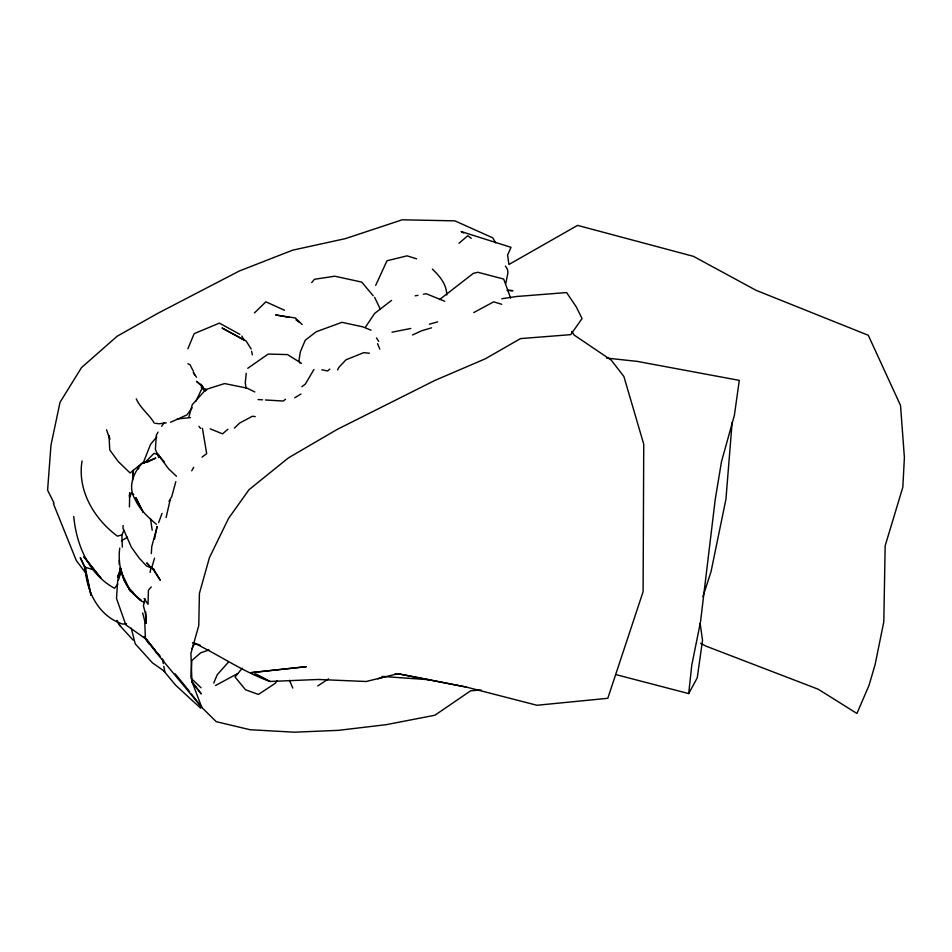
<?xml version="1.0" encoding="UTF-8"?>
<svg xmlns="http://www.w3.org/2000/svg" width="952" height="952" viewBox="0 0 952 952"><rect width="100%" height="100%" fill="white"/><g stroke="black" fill="none" stroke-linecap="round" stroke-linejoin="round"><path stroke-width="1.43" d="M129.412 506.916L129.769 492.684L129.234 496.075M140.956 599.819C124.046 589.359 117.156 567.166 119.75 548.138M82.062 460.923C77.112 490.554 94.272 519.03 117.429 536.143L121.856 534.941L123.986 530.264M119.19 564.31L119.357 559.931M132.816 474.703L133.042 470.419M151.344 553.6L151.725 546.745L157.139 526.432L154.51 539.046M123.117 525.48L122.963 528.229L131.34 547.126L139.111 558.015L146.632 566.119L150.892 567.642L146.763 562.882L151.535 568.368L153.926 569.213M190.852 676.515L191.852 660.557L200.634 652.858L208.976 649.954M732.147 422.272L725.936 499.217L711.001 571.795L702.873 596.785M246.223 373.243L245.271 382.871L246.116 388.345M615.658 674.54L688.701 693.591L691.771 665.198L700.493 621.942L715.226 499.431L721.509 461.565L734.373 415.381L739.299 380.372L637.102 361.367L606.46 358.059M132.625 480.403L133.232 470.431M118.119 574.984L117.739 577.769L120.523 568.035M118.476 579.816L119.952 569.998M150.119 572.449L151.094 566.868M505.833 283.315L507.952 272.581L507.416 269.178L505.369 266.06M144.966 598.725L143.419 605.543L145.501 614.099L146.096 623.453L145.763 612.029M166.088 517.602L170.015 500.443M175.811 481.641L171.788 496.551L168.992 501.359M188.877 417.119L192.292 404.624L205.941 389.463L224.612 383.561L246.877 388.095L254.803 391.95M151.535 568.368L154.545 558.158M158.663 522.565L162.03 513.402M187.901 348.765L194.172 333.652L219.4 323.109L239.868 334.354M213.736 683.036L217.223 674.742L228.397 662.176M191.947 648.74L193.53 645.051L194.744 644.599L192.459 642.802M121.356 572.235L117.667 580.72L116.501 598.415L125.807 624.845L146.501 639.435L143.681 636.591L149.654 644.433L148.524 641.803M375.683 285.362L387 260.765L407.051 255.85L416.619 258.837M195.815 401.458L202.776 386.726L201.205 384.346M129.412 497.551L131.519 493.148L133.744 494.457M337.567 369.911L338.912 367.353L345.969 359.82L363.807 352.633L369.412 353.24M276.877 680.597L275.521 683.119L258.444 694.424L245.545 689.807L235.025 676.967L242.272 668.233M158.02 432.113L156.306 435.278L155.39 449.38L158.841 457.638M688.701 693.591L697.257 677.812L702.528 640.327L700.148 623.381M191.733 470.776L193.661 467.325M313.946 369.495L305.342 384.072L301.855 386.75M365.306 327.393L374.588 313.482L391.581 300.368M161.721 426.282L164.172 422.64M192.161 407.837L186.937 414.893L170.503 422.295M117.846 584.016L114.585 588.277C88.643 574.33 76.374 544.77 73.744 516.424M156.782 436.825L150.499 444.477L143.597 461.958L130.079 472.977L118.262 461.577L109.754 449.927L109.004 435.469L109.932 439.288M311.72 282.589L314.457 279.281L334.759 276.211L361.748 282.101L373.22 295.81M151.261 586.967L148.452 590.18L148.012 604.306L144.109 598.522M144.228 463.255L154.022 453.33L158.663 454.794M254.434 312.922L265.894 301.82L284.517 310.269M234.37 428.114L239.69 423.045L252.423 416.238L255.243 416.631M329.761 369.09L327.607 370.982L321.847 369.781M227.849 429.245L222.566 433.862L210.202 428.852M459.031 243.236L467.813 235.715L471.252 238.357M439.479 299.63L473.334 273.367L477.928 272.284L503.703 279.067L510.605 298.107M285.552 399.245L283.22 401.03L265.453 399.983M202.05 457.079L206.691 453.64L202.419 428.329M247.758 368.293L268.155 354.084L287.504 354.584L301.486 363.343M317.754 685.928L328.547 678.895M294.751 397.769L300.927 394.045M121.428 540.831L127.497 537.226M215.533 685.523L237.583 673.576M473.775 312.553L493.66 301.844L501.716 304.295M147.227 462.279L155.83 458.019L141.729 463.672C132.994 473.382 127.723 487.46 135.136 499.419C139.742 509.677 148.024 517.115 156.39 524.29M412.537 334.961L421.807 330.725L431.565 327.833M437.634 321.871L429.411 324.204M377.908 678.847L384.917 676.539M410.788 328.476L392.034 332.188M423.438 294.239L426.175 293.716L444.727 301.272M415.191 295.834L417.964 295.31M501.823 298.738L516.377 296.512L566.607 292.561L576.317 306.972L582.053 318.539L570.724 334.652L520.506 338.603L485.306 358.809L434.874 380.431L337.317 429.352L288.48 457.841L249.043 489.673L228.54 518.423L209.44 557.634L199.408 593.417L198.766 625.607L190.935 653.31L191.923 681.477L201.8 707.443L216.235 721.664L250.019 729.72L294.489 732.195L338.46 730.339L386.191 724.674L434.897 715.238L470.693 690.783L481.034 689.974M166.279 422.843L159.258 423.771L155.521 423.331M394.949 674.028L397.853 673.718L466.194 687.035L536.952 705.265L607.804 698.304L643.1 591.68L643.742 444.215L623.905 376.528L611.255 360.153L573.985 334.937L571.759 331.344M177.31 418.94L190.519 417.607M126.521 623.762L122.772 624.107C98.211 616.194 86.216 591.013 85.025 566.642M507.035 290.396L512.914 290.681L508.499 290.289M258.051 399.542L262.502 399.804M382.002 676.42L428.924 679.704M289.598 317.456L275.64 314.957L295.358 317.98L302.153 324.513M466.194 687.035L397.853 673.718L366.175 681.501L318.123 679.478L269.999 681.477C242.879 671.696 219.4 655.143 193.542 642.767L200.348 645.301M85.228 567.594L80.254 557.586L84.549 567.059L94.391 570.022M371.054 330.177L362.807 326.845L341.935 322.323L316.183 331.76L305.223 340.257L300.332 351.895L298.988 360.546L299.868 363.033M187.889 363.759L189.948 364.664L193.363 371.209M256.255 674.313L269.999 681.477L254.827 673.683M144.514 602.604L139.932 600.212L129.186 588.693L133.47 592.739M700.565 643.266L705.789 646.051L818.22 689.224L856.931 713.476L869.021 685.345L875.102 664.615L883.801 621.834L885.17 545.77L902.841 487.186L904.4 457.472L900.509 405.397L868.283 335.271L756.102 290.336L693.449 256.35L577.567 225.386L508.915 264.501L507.606 255.053L511.022 247.33L461.089 231.526L463.648 232.978M201.122 387.071L205.882 389.761M206.655 390.082L201.562 387.095L205.18 391.034M296.012 319.884L299.368 322.395M176.501 476.297L168.587 468.824L157.223 453.438L164.446 462.101M190.769 677.967L201.074 687.796M200.67 708.205L175.489 685.071L163.982 671.148M116.596 620.49L120.416 626.19L133.09 640.077M201.979 387.381L204.894 390.629M432.398 269.13C439.717 276.199 446.643 284.113 446.75 294.965M201.991 387.119L204.906 390.487M160.126 656.642L145.382 638.209L144.74 621.061L142.645 612.921M161.959 658.748L163.78 660.843M198.885 426.317L200.646 428.436M175.168 673.837L186.128 687.177M155.497 650.656L145.382 638.209L155.771 651.989L201.8 707.443L191.388 693.925M158.258 654.06L160.103 656.321M191.84 681.929L201.288 693.925L191.733 681.442M187.044 688.284L189.65 691.664M86.001 573.354L76.291 560.514L53.383 503.608M116.691 620.585L120.416 626.19M152.106 567.892L160.293 580.232L153.57 569.165M196.469 377.194L193.315 372.434L194.684 374.85M376.457 337.9L378.729 341.399M154.284 423.188C149.131 414.227 140.432 408.384 136.267 398.84M84.549 567.059L85.835 569.082M241.784 336.092L244.331 340.197L222.03 327.988L246.175 341.066L251.173 349.039M495.659 242.843L492.743 237.833L454.866 220.852L402.22 219.805L345.302 238.643L292.645 250.174L239.368 270.975L157.925 313.267L117.12 336.258L81.491 367.603L60.035 402.279L50.968 445.215L47.6 490.197L54.062 503.084M374.648 297.393L380.253 309.079M289.467 680.347L292.811 688.082M377.575 343.672L379.812 349.146M106.541 429.768L109.313 437.872M131.269 628.141L135.196 643.814L152.451 662.854L164.779 671.529L163.815 666.245M120.773 568.308L122.046 573.889L130.674 591.62L124.081 580.089L120.154 567.951M85.371 568.07L91.047 595.298L84.787 568.32M251.649 351.371L252.363 354.87M162.863 660.974L163.339 663.603M138.266 466.325L138.659 468.991M150.475 518.614L152.201 530.228M121.856 534.941L122.332 547.162M306.235 666.674L250.971 672.659L306.235 666.674M199.527 383.799L196.493 381.359L202.776 386.726L199.527 383.799M100.852 578.043L83.99 556.92L100.852 578.043M143.086 512.081L135.898 497.825L143.086 512.081"/></g></svg>
